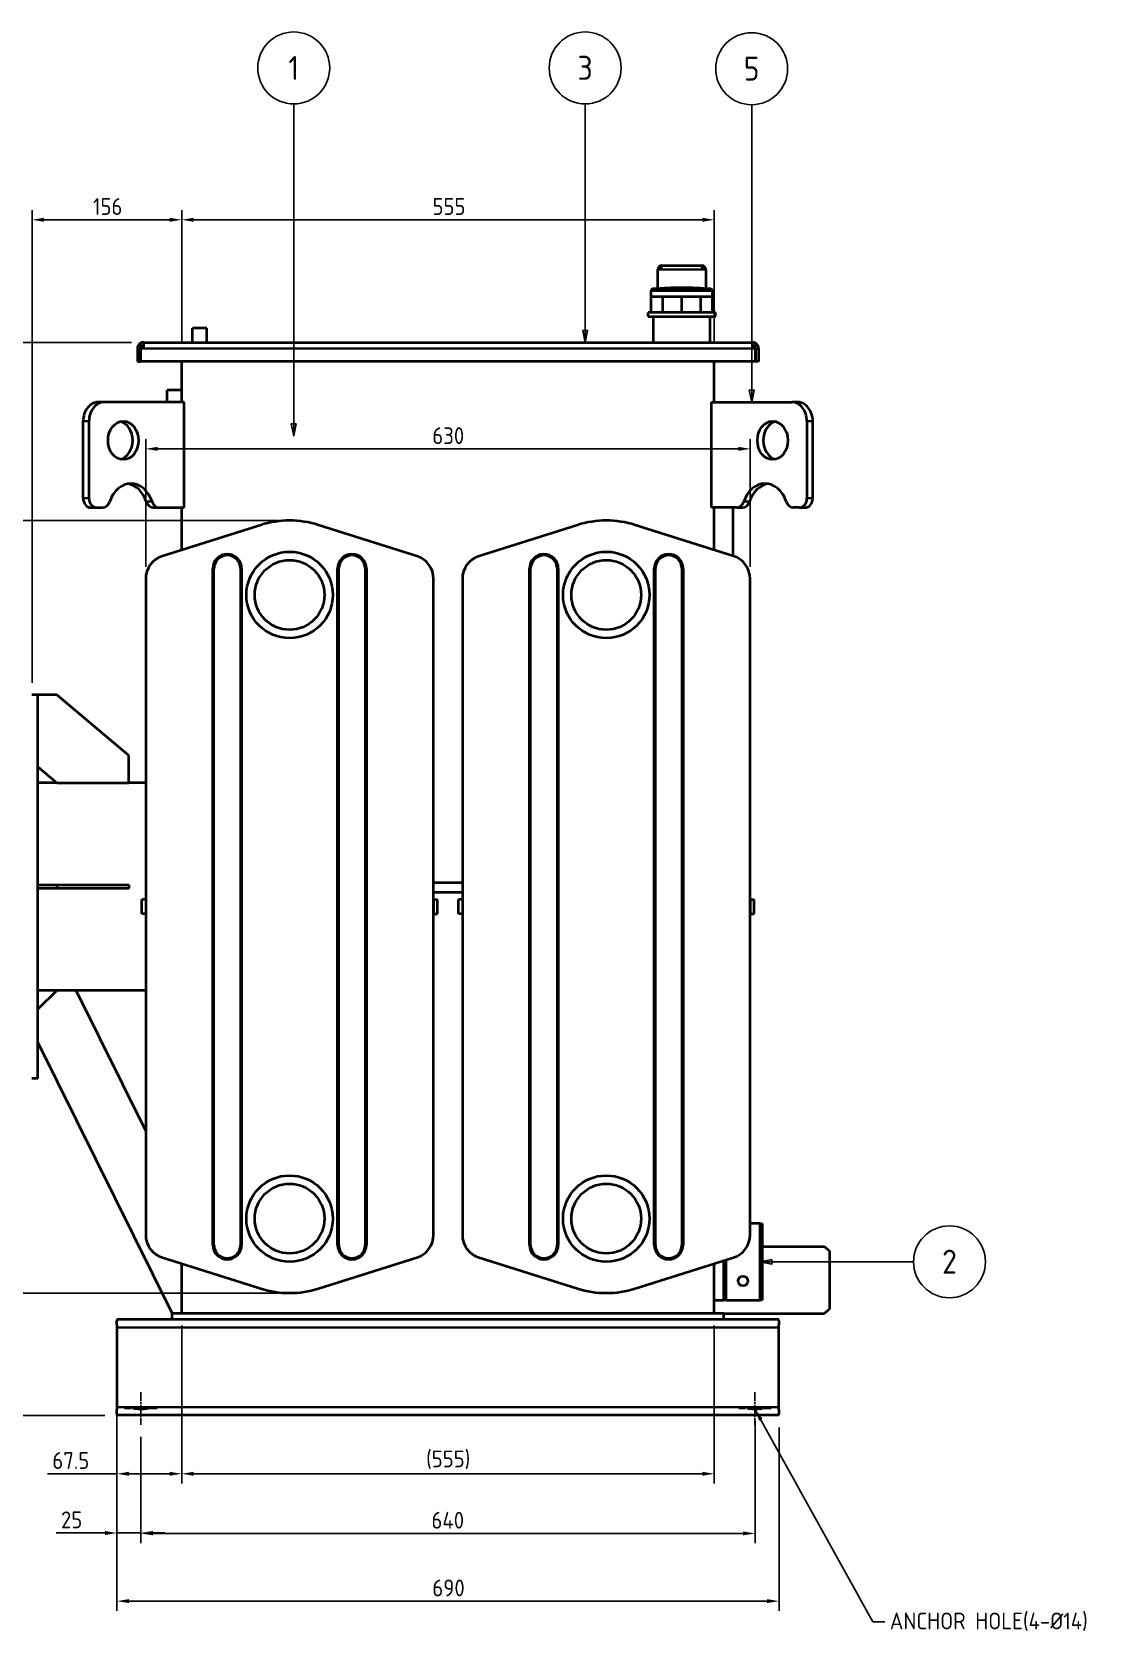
# Model space of a CAD drawing. Header units: millimetres. Extents: x 0 to 5945, y 0 to 4205.
# Drawn here: x 2093 to 3195, y 1018 to 2684 of the extents above; entities that cross this region are included whole.
import ezdxf

# ---------------------------------------------------------------- set-up
doc = ezdxf.new("R2010")
doc.units = ezdxf.units.MM
doc.header["$LTSCALE"] = 5
doc.linetypes.add('CHAIN', pattern=[0.3543, 0.2362, -0.0295, 0.0591, -0.0295])
for name, color, linetype, lineweight in [('가시적인 것(ISO)', 3, 'Continuous', 40), ('가시적인 좁은 것(ISO)', 3, 'Continuous', 35), ('기호(ISO)', 5, 'Continuous', 25), ('중심 표식(ISO)', 1, 'Continuous', 25), ('치수(ISO)', 2, 'Continuous', 25)]:
    doc.layers.add(name, color=color, linetype=linetype, lineweight=lineweight)
doc.styles.add('부품번호텍스트_PSTEK_POSCO', font='isocp.shx')
doc.styles.add('치수 텍스트_PSTEK_POSCO', font='isocp.shx')
doc.dimstyles.new('치수_PSTEK_POSCO', dxfattribs={"dimscale": 5, "dimtxt": 3.5, "dimasz": 2.5, "dimexe": 2, "dimexo": 2.5, "dimgap": 1, "dimtad": 1, "dimrnd": 1e-08, "dimdsep": 46, "dimtxsty": '치수 텍스트_PSTEK_POSCO', "dimcen": 0.09, "dimdle": 10, "dimclrd": 7, "dimclre": 7, "dimclrt": 2, "dimadec": 1, "dimazin": 2, "dimtfac": 1, "dimtmove": 0, "dimatfit": 3, "dimfxl": 0, "dimtolj": 1, "dimlwd": -1, "dimlwe": -1, "dimarcsym": 0})
doc.dimstyles.new('치수_PSTEK_POSCO$7', dxfattribs={"dimscale": 5, "dimtxt": 3.5, "dimasz": 2.5, "dimexe": 2, "dimexo": 2.5, "dimgap": 1, "dimtad": 1, "dimrnd": 1e-08, "dimdsep": 46, "dimtxsty": '치수 텍스트_PSTEK_POSCO', "dimcen": 0.09, "dimdle": 10, "dimclrd": 7, "dimclre": 7, "dimclrt": 2, "dimadec": 1, "dimazin": 2, "dimtfac": 1, "dimtmove": 0, "dimatfit": 3, "dimfxl": 0, "dimtolj": 1, "dimlwd": -1, "dimlwe": -1, "dimarcsym": 0})

# ---------------------------------------------------------------- blocks, each defined once
blk = doc.blocks.new('품번기호1')
at = {"layer": '기호(ISO)', "color": 7}
for p, q in [((473.19, 455.18), (473.19, 521.89)), ((472.69, 455.18), (473.19, 452.68)), ((473.69, 455.18), (472.69, 455.18)), ((473.19, 455.18), (473.19, 452.68)), ((473.19, 452.68), (473.69, 455.18))]:
    blk.add_line(p, q, dxfattribs=at)
at = {"layer": '기호(ISO)', "color": 7, "flags": 128}
blk.add_lwpolyline([(472.69, 455.18), (473.19, 452.68), (473.69, 455.18), (472.69, 455.18)], dxfattribs=at)
at = {"layer": '기호(ISO)'}
blk.add_circle((473.19, 529.39), 7.5, dxfattribs=at)
at = {"layer": '기호(ISO)', "color": 7}
blk.add_solid([(472.69, 455.18), (473.19, 452.68), (473.69, 455.18), (472.69, 455.18)], dxfattribs=at)
at = {"layer": '기호(ISO)', "color": 7, "insert": (473.19, 529.39), "char_height": 5, "attachment_point": 5, "style": '부품번호텍스트_PSTEK_POSCO'}
blk.add_mtext('1', dxfattribs=at)
blk = doc.blocks.new('*D24')
at = {"layer": 'Defpoints', "color": 0, "transparency": 16777216}
for p in [(2249.2, 2488.7), (2249.2, 2348.7), (2093.2, 1993.7)]:
    blk.add_point(p, dxfattribs=at)
at = {"layer": '치수(ISO)', "color": 7, "transparency": 16777216}
for p, q in [((2093.2, 2006.2), (2093.2, 2498.7)), ((2105.7, 2488.7), (2236.7, 2488.7)), ((2249.2, 2361.2), (2249.2, 2498.7))]:
    blk.add_line(p, q, dxfattribs=at)
for points in [[(2105.7, 2490.8), (2105.7, 2486.6), (2093.2, 2488.7)], [(2236.7, 2490.8), (2236.7, 2486.6), (2249.2, 2488.7)]]:
    blk.add_solid(points, dxfattribs=at)
at = {"layer": '치수(ISO)', "color": 2, "transparency": 16777216, "insert": (2156.7, 2502.5), "char_height": 17.5, "attachment_point": 4, "style": '치수 텍스트_PSTEK_POSCO'}
blk.add_mtext('\\A1;156', dxfattribs=at)
blk = doc.blocks.new('*D25')
at = {"layer": 'Defpoints', "color": 0, "transparency": 16777216}
for p in [(2804.2, 2488.7), (2249.2, 2348.7), (2804.2, 2348.7)]:
    blk.add_point(p, dxfattribs=at)
at = {"layer": '치수(ISO)', "color": 7, "transparency": 16777216}
for p, q in [((2249.2, 2361.2), (2249.2, 2498.7)), ((2261.7, 2488.7), (2791.7, 2488.7)), ((2804.2, 2361.2), (2804.2, 2498.7))]:
    blk.add_line(p, q, dxfattribs=at)
for points in [[(2261.7, 2490.8), (2261.7, 2486.6), (2249.2, 2488.7)], [(2791.7, 2490.8), (2791.7, 2486.6), (2804.2, 2488.7)]]:
    blk.add_solid(points, dxfattribs=at)
at = {"layer": '치수(ISO)', "color": 2, "transparency": 16777216, "insert": (2510.6, 2502.5), "char_height": 17.5, "attachment_point": 4, "style": '치수 텍스트_PSTEK_POSCO'}
blk.add_mtext('\\A1;555', dxfattribs=at)
blk = doc.blocks.new('*D32')
at = {"layer": 'Defpoints', "color": 0, "transparency": 16777216}
for p in [(2846.7, 1249.2), (2206.7, 1232.8), (2846.7, 1119.6)]:
    blk.add_point(p, dxfattribs=at)
at = {"layer": '치수(ISO)', "color": 7, "transparency": 16777216}
for p, q in [((2846.7, 1236.7), (2846.7, 1109.6)), ((2206.7, 1220.3), (2206.7, 1109.6)), ((2219.2, 1119.6), (2834.2, 1119.6))]:
    blk.add_line(p, q, dxfattribs=at)
for points in [[(2219.2, 1121.7), (2219.2, 1117.6), (2206.7, 1119.6)], [(2834.2, 1121.7), (2834.2, 1117.6), (2846.7, 1119.6)]]:
    blk.add_solid(points, dxfattribs=at)
at = {"layer": '치수(ISO)', "color": 2, "transparency": 16777216, "insert": (2509.5, 1133.4), "char_height": 17.5, "attachment_point": 4, "style": '치수 텍스트_PSTEK_POSCO'}
blk.add_mtext('\\A1;640', dxfattribs=at)
blk = doc.blocks.new('*D33')
at = {"layer": 'Defpoints', "color": 0, "transparency": 16777216}
for p in [(2181.7, 1242.7), (2871.7, 1242.7), (2181.7, 1049.1)]:
    blk.add_point(p, dxfattribs=at)
at = {"layer": '치수(ISO)', "color": 7, "transparency": 16777216}
for p, q in [((2181.7, 1230.2), (2181.7, 1039.1)), ((2871.7, 1230.2), (2871.7, 1039.1)), ((2859.2, 1049.1), (2194.2, 1049.1))]:
    blk.add_line(p, q, dxfattribs=at)
for points in [[(2194.2, 1051.2), (2194.2, 1047), (2181.7, 1049.1)], [(2859.2, 1051.2), (2859.2, 1047), (2871.7, 1049.1)]]:
    blk.add_solid(points, dxfattribs=at)
at = {"layer": '치수(ISO)', "color": 2, "transparency": 16777216, "insert": (2510.4, 1062.8), "char_height": 17.5, "attachment_point": 4, "style": '치수 텍스트_PSTEK_POSCO'}
blk.add_mtext('\\A1;690', dxfattribs=at)
blk = doc.blocks.new('*D34')
at = {"layer": 'Defpoints', "color": 0, "transparency": 16777216}
for p in [(2249.2, 1348.7), (2181.7, 1242.7), (2249.2, 1181.8)]:
    blk.add_point(p, dxfattribs=at)
at = {"layer": '치수(ISO)', "color": 7, "transparency": 16777216}
for p, q in [((2249.2, 1336.2), (2249.2, 1171.8)), ((2181.7, 1230.2), (2181.7, 1171.8)), ((2181.7, 1181.8), (2109.4, 1181.8)), ((2236.7, 1181.8), (2194.2, 1181.8))]:
    blk.add_line(p, q, dxfattribs=at)
for points in [[(2194.2, 1183.9), (2194.2, 1179.7), (2181.7, 1181.8)], [(2236.7, 1183.9), (2236.7, 1179.7), (2249.2, 1181.8)]]:
    blk.add_solid(points, dxfattribs=at)
at = {"layer": '치수(ISO)', "color": 2, "transparency": 16777216, "insert": (2114.4, 1195.6), "char_height": 17.5, "attachment_point": 4, "style": '치수 텍스트_PSTEK_POSCO'}
blk.add_mtext('\\A1;67.5', dxfattribs=at)
blk = doc.blocks.new('*D35')
at = {"layer": 'Defpoints', "color": 0, "transparency": 16777216}
for p in [(2249.2, 1348.7), (2804.2, 1348.7), (2804.2, 1181.8)]:
    blk.add_point(p, dxfattribs=at)
at = {"layer": '치수(ISO)', "color": 7, "transparency": 16777216}
for p, q in [((2249.2, 1336.2), (2249.2, 1171.8)), ((2804.2, 1336.2), (2804.2, 1171.8)), ((2261.7, 1181.8), (2791.7, 1181.8))]:
    blk.add_line(p, q, dxfattribs=at)
for points in [[(2261.7, 1183.9), (2261.7, 1179.7), (2249.2, 1181.8)], [(2791.7, 1183.9), (2791.7, 1179.7), (2804.2, 1181.8)]]:
    blk.add_solid(points, dxfattribs=at)
at = {"layer": '치수(ISO)', "color": 2, "transparency": 16777216, "insert": (2503.9, 1196.4), "char_height": 17.5, "attachment_point": 4, "style": '치수 텍스트_PSTEK_POSCO'}
blk.add_mtext('\\A1;(555)', dxfattribs=at)
blk = doc.blocks.new('*D36')
at = {"layer": 'Defpoints', "color": 0, "transparency": 16777216}
for p in [(2181.7, 1259.3), (2206.7, 1232.8), (2206.7, 1120.1)]:
    blk.add_point(p, dxfattribs=at)
at = {"layer": '치수(ISO)', "color": 7, "transparency": 16777216}
for p, q in [((2181.7, 1246.8), (2181.7, 1110.1)), ((2206.7, 1220.3), (2206.7, 1110.1)), ((2169.2, 1120.1), (2118.4, 1120.1)), ((2206.7, 1120.1), (2181.7, 1120.1)), ((2219.2, 1120.1), (2231.7, 1120.1))]:
    blk.add_line(p, q, dxfattribs=at)
for points in [[(2169.2, 1122.2), (2169.2, 1118), (2181.7, 1120.1)], [(2219.2, 1122.2), (2219.2, 1118), (2206.7, 1120.1)]]:
    blk.add_solid(points, dxfattribs=at)
at = {"layer": '치수(ISO)', "color": 2, "transparency": 16777216, "insert": (2123.4, 1133.8), "char_height": 17.5, "attachment_point": 4, "style": '치수 텍스트_PSTEK_POSCO'}
blk.add_mtext('\\A1;25', dxfattribs=at)
blk = doc.blocks.new('품번기호4')
at = {"layer": '기호(ISO)', "color": 7}
for p, q in [((568.64, 462.24), (568.64, 521.73)), ((568.14, 462.24), (568.64, 459.74)), ((569.14, 462.24), (568.14, 462.24)), ((568.64, 462.24), (568.64, 459.74)), ((568.64, 459.74), (569.14, 462.24))]:
    blk.add_line(p, q, dxfattribs=at)
at = {"layer": '기호(ISO)', "color": 7, "flags": 128}
blk.add_lwpolyline([(568.14, 462.24), (568.64, 459.74), (569.14, 462.24), (568.14, 462.24)], dxfattribs=at)
at = {"layer": '기호(ISO)'}
blk.add_circle((568.64, 529.23), 7.5, dxfattribs=at)
at = {"layer": '기호(ISO)', "color": 7}
blk.add_solid([(568.14, 462.24), (568.64, 459.74), (569.14, 462.24), (568.14, 462.24)], dxfattribs=at)
at = {"layer": '기호(ISO)', "color": 7, "insert": (568.64, 529.25), "char_height": 5, "attachment_point": 5, "style": '부품번호텍스트_PSTEK_POSCO'}
blk.add_mtext('5', dxfattribs=at)
blk = doc.blocks.new('품번기호5')
at = {"layer": '기호(ISO)', "color": 7}
for p, q in [((572.83, 281.04), (570.33, 280.54)), ((572.83, 280.54), (570.33, 280.54)), ((570.33, 280.54), (572.83, 280.04)), ((572.83, 280.04), (572.83, 281.04)), ((572.83, 280.54), (602.37, 280.54))]:
    blk.add_line(p, q, dxfattribs=at)
at = {"layer": '기호(ISO)', "color": 7, "flags": 128}
blk.add_lwpolyline([(572.83, 281.04), (570.33, 280.54), (572.83, 280.04), (572.83, 281.04)], dxfattribs=at)
at = {"layer": '기호(ISO)'}
blk.add_circle((609.87, 280.54), 7.5, dxfattribs=at)
at = {"layer": '기호(ISO)', "color": 7}
blk.add_solid([(572.83, 281.04), (570.33, 280.54), (572.83, 280.04), (572.83, 281.04)], dxfattribs=at)
at = {"layer": '기호(ISO)', "color": 7, "insert": (609.87, 280.57), "char_height": 5, "attachment_point": 5, "style": '부품번호텍스트_PSTEK_POSCO'}
blk.add_mtext('2', dxfattribs=at)
blk = doc.blocks.new('품번기호11')
at = {"layer": '기호(ISO)', "color": 7}
for p, q in [((533.93, 474.68), (533.93, 521.89)), ((533.43, 474.68), (533.93, 472.18)), ((534.43, 474.68), (533.43, 474.68)), ((533.93, 474.68), (533.93, 472.18)), ((533.93, 472.18), (534.43, 474.68))]:
    blk.add_line(p, q, dxfattribs=at)
at = {"layer": '기호(ISO)', "color": 7, "flags": 128}
blk.add_lwpolyline([(533.43, 474.68), (533.93, 472.18), (534.43, 474.68), (533.43, 474.68)], dxfattribs=at)
at = {"layer": '기호(ISO)'}
blk.add_circle((533.93, 529.39), 7.5, dxfattribs=at)
at = {"layer": '기호(ISO)', "color": 7}
blk.add_solid([(533.43, 474.68), (533.93, 472.18), (534.43, 474.68), (533.43, 474.68)], dxfattribs=at)
at = {"layer": '기호(ISO)', "color": 7, "insert": (533.93, 529.41), "char_height": 5, "attachment_point": 5, "style": '부품번호텍스트_PSTEK_POSCO'}
blk.add_mtext('3', dxfattribs=at)
blk = doc.blocks.new('*D64')
at = {"layer": 'Defpoints', "color": 0, "transparency": 16777216}
for p in [(1501.9, 1370.2), (2361.7, 1370.2), (2181.7, 1242.7)]:
    blk.add_point(p, dxfattribs=at)
at = {"layer": '치수(ISO)', "color": 7, "transparency": 16777216}
for p, q in [((2349.2, 1370.2), (1491.9, 1370.2)), ((1501.9, 1255.2), (1501.9, 1357.7)), ((2169.2, 1242.7), (1491.9, 1242.7))]:
    blk.add_line(p, q, dxfattribs=at)
for points in [[(1499.8, 1357.7), (1504, 1357.7), (1501.9, 1370.2)], [(1499.8, 1255.2), (1504, 1255.2), (1501.9, 1242.7)]]:
    blk.add_solid(points, dxfattribs=at)
at = {"layer": '치수(ISO)', "color": 2, "transparency": 16777216, "insert": (1488.2, 1283.4), "char_height": 17.5, "attachment_point": 4, "rotation": 90, "style": '치수 텍스트_PSTEK_POSCO'}
blk.add_mtext('\\A1;127.5', dxfattribs=at)
blk = doc.blocks.new('*D65')
at = {"layer": 'Defpoints', "color": 0, "transparency": 16777216}
for p in [(1501.9, 2360.9), (2209.4, 2360.9), (2361.7, 2175.2)]:
    blk.add_point(p, dxfattribs=at)
at = {"layer": '치수(ISO)', "color": 7, "transparency": 16777216}
for p, q in [((2196.9, 2360.9), (1491.9, 2360.9)), ((1501.9, 2187.7), (1501.9, 2348.4)), ((2349.2, 2175.2), (1491.9, 2175.2))]:
    blk.add_line(p, q, dxfattribs=at)
for points in [[(1499.8, 2348.4), (1504, 2348.4), (1501.9, 2360.9)], [(1499.8, 2187.7), (1504, 2187.7), (1501.9, 2175.2)]]:
    blk.add_solid(points, dxfattribs=at)
at = {"layer": '치수(ISO)', "color": 2, "transparency": 16777216, "insert": (1488.2, 2245.3), "char_height": 17.5, "attachment_point": 4, "rotation": 90, "style": '치수 텍스트_PSTEK_POSCO'}
blk.add_mtext('\\A1;185.7', dxfattribs=at)
blk = doc.blocks.new('*D66')
at = {"layer": 'Defpoints', "color": 0, "transparency": 16777216}
for p in [(2841.7, 2250), (2211.7, 2114.4), (2841.7, 2114.4)]:
    blk.add_point(p, dxfattribs=at)
at = {"layer": '치수(ISO)', "color": 7, "transparency": 16777216}
for p, q in [((2211.7, 2126.9), (2211.7, 2260)), ((2224.2, 2250), (2829.2, 2250)), ((2841.7, 2126.9), (2841.7, 2260))]:
    blk.add_line(p, q, dxfattribs=at)
for points in [[(2224.2, 2252.1), (2224.2, 2247.9), (2211.7, 2250)], [(2829.2, 2252.1), (2829.2, 2247.9), (2841.7, 2250)]]:
    blk.add_solid(points, dxfattribs=at)
at = {"layer": '치수(ISO)', "color": 2, "transparency": 16777216, "insert": (2510.4, 2263.7), "char_height": 17.5, "attachment_point": 4, "style": '치수 텍스트_PSTEK_POSCO'}
blk.add_mtext('\\A1;630', dxfattribs=at)
blk = doc.blocks.new('*D67')
at = {"layer": 'Defpoints', "color": 0, "transparency": 16777216}
for p in [(2361.7, 2175.2), (1501.9, 1370.2), (2361.7, 1370.2)]:
    blk.add_point(p, dxfattribs=at)
at = {"layer": '치수(ISO)', "color": 7, "transparency": 16777216}
for p, q in [((2349.2, 2175.2), (1491.9, 2175.2)), ((1501.9, 2162.7), (1501.9, 1382.7)), ((2349.2, 1370.2), (1491.9, 1370.2))]:
    blk.add_line(p, q, dxfattribs=at)
for points in [[(1499.8, 2162.7), (1504, 2162.7), (1501.9, 2175.2)], [(1499.8, 1382.7), (1504, 1382.7), (1501.9, 1370.2)]]:
    blk.add_solid(points, dxfattribs=at)
at = {"layer": '치수(ISO)', "color": 2, "transparency": 16777216, "insert": (1488.2, 1756.6), "char_height": 17.5, "attachment_point": 4, "rotation": 90, "style": '치수 텍스트_PSTEK_POSCO'}
blk.add_mtext('\\A1;805', dxfattribs=at)

msp = doc.modelspace()

# ---------------------------------------------------------------- linework, layer by layer
at = {"layer": '가시적인 것(ISO)'}
for p, q in [((2749.368, 2436.921), (2745.368, 2436.921)), ((2745.368, 2416.994), (2745.368, 2436.921)), ((2749.368, 2436.921), (2749.368, 2440.921)), ((2749.368, 2440.921), (2791.368, 2440.921)), ((2791.368, 2440.921), (2791.368, 2436.921)), ((2795.368, 2436.921), (2791.368, 2436.921)), ((2795.368, 2436.921), (2795.368, 2416.994)), ((2738.368, 2408.921), (2738.368, 2414.577)), ((2738.368, 2408.921), (2744.479, 2408.921)), ((2738.368, 2391.921), (2738.368, 2408.921)), ((2744.479, 2408.921), (2750.59, 2408.921)), ((2750.59, 2408.921), (2760.479, 2408.921)), ((2750.59, 2391.921), (2750.59, 2408.921)), ((2760.479, 2408.921), (2770.368, 2408.921)), ((2770.368, 2408.921), (2780.256, 2408.921)), ((2770.368, 2391.921), (2770.368, 2408.921)), ((2780.256, 2408.921), (2790.145, 2408.921)), ((2790.145, 2408.921), (2796.256, 2408.921)), ((2790.145, 2391.921), (2790.145, 2408.921)), ((2796.256, 2408.921), (2802.368, 2408.921)), ((2802.368, 2408.921), (2802.368, 2414.577)), ((2802.368, 2391.921), (2802.368, 2408.921)), ((2805.368, 2391.921), (2735.368, 2391.921)), ((2735.368, 2387.921), (2735.368, 2391.921)), ((2735.368, 2387.921), (2805.368, 2387.921)), ((2740.868, 2360.921), (2740.868, 2387.921)), ((2799.868, 2360.921), (2799.868, 2387.921)), ((2805.368, 2387.921), (2805.368, 2391.921)), ((2275.468, 2375.921), (2260.468, 2375.921)), ((2260.468, 2360.921), (2260.468, 2375.921)), ((2275.468, 2360.921), (2275.468, 2375.921)), ((2206.168, 2354.521), (2202.968, 2354.521)), ((2202.968, 2354.521), (2202.968, 2340.921)), ((2206.168, 2340.921), (2206.168, 2354.521)), ((2209.368, 2354.521), (2206.268, 2354.521)), ((2206.268, 2354.521), (2206.268, 2340.921)), ((2209.368, 2360.921), (2843.968, 2360.921)), ((2209.368, 2360.921), (2209.368, 2357.721)), ((2209.368, 2357.721), (2209.368, 2354.521)), ((2843.968, 2357.721), (2843.968, 2360.921)), ((2843.968, 2354.521), (2843.968, 2357.721)), ((2847.068, 2354.521), (2843.968, 2354.521)), ((2847.068, 2354.521), (2847.068, 2340.921)), ((2847.168, 2340.921), (2847.168, 2354.521)), ((2847.168, 2354.521), (2850.368, 2354.521)), ((2850.368, 2354.521), (2850.368, 2340.921)), ((2202.968, 2340.921), (2206.168, 2340.921)), ((2847.068, 2340.921), (2206.268, 2340.921)), ((2249.168, 2298.721), (2249.168, 2340.921)), ((2804.168, 2298.721), (2804.168, 2340.921)), ((2850.368, 2340.921), (2847.168, 2340.921)), ((2234.168, 2298.721), (2234.168, 2311.221)), ((2249.168, 2311.221), (2234.168, 2311.221)), ((2168.441, 2298.721), (2162.365, 2298.721)), ((2251.842, 2298.721), (2168.441, 2298.721)), ((2251.842, 2188.721), (2251.842, 2298.721)), ((2801.493, 2298.721), (2884.895, 2298.721)), ((2801.493, 2188.721), (2801.493, 2298.721)), ((2890.97, 2298.721), (2884.895, 2298.721)), ((2146.479, 2198.721), (2146.479, 2278.721)), ((2152.555, 2278.721), (2152.555, 2198.721)), ((2900.781, 2278.721), (2900.781, 2198.721)), ((2906.856, 2198.721), (2906.856, 2278.721)), ((2154.422, 2188.721), (2160.498, 2188.721)), ((2160.498, 2188.721), (2166.788, 2188.721)), ((2219.619, 2188.721), (2225.694, 2188.721)), ((2225.694, 2188.721), (2251.842, 2188.721)), ((2249.168, 2144.603), (2249.168, 2188.721)), ((2827.641, 2188.721), (2801.493, 2188.721)), ((2804.168, 2144.603), (2804.168, 2188.721)), ((2823.668, 2188.721), (2823.668, 2138.455)), ((2827.641, 2188.721), (2833.716, 2188.721)), ((2892.838, 2188.721), (2886.547, 2188.721)), ((2892.838, 2188.721), (2898.913, 2188.721)), ((2331.597, 2170.593), (2229.15, 2138.291)), ((2494.185, 2138.291), (2391.738, 2170.593)), ((2661.597, 2170.593), (2559.15, 2138.291)), ((2824.185, 2138.291), (2721.738, 2170.593)), ((2281.668, 1420.221), (2281.668, 2125.221)), ((2282.859, 1420.221), (2282.859, 2125.221)), ((2310.476, 2125.221), (2310.476, 1420.221)), ((2311.668, 2125.221), (2311.668, 1420.221)), ((2411.668, 1420.221), (2411.668, 2125.221)), ((2412.859, 1420.221), (2412.859, 2125.221)), ((2440.476, 2125.221), (2440.476, 1420.221)), ((2441.668, 2125.221), (2441.668, 1420.221)), ((2611.668, 1420.221), (2611.668, 2125.221)), ((2612.859, 1420.221), (2612.859, 2125.221)), ((2640.476, 2125.221), (2640.476, 1420.221)), ((2641.668, 2125.221), (2641.668, 1420.221)), ((2741.668, 1420.221), (2741.668, 2125.221)), ((2742.859, 1420.221), (2742.859, 2125.221)), ((2770.476, 2125.221), (2770.476, 1420.221)), ((2771.668, 2125.221), (2771.668, 1420.221)), ((2211.668, 2114.449), (2211.668, 1430.994)), ((2511.668, 1430.994), (2511.668, 2114.449)), ((2541.668, 2114.449), (2541.668, 1430.994)), ((2841.668, 1430.994), (2841.668, 2114.449)), ((2099.168, 1993.721), (2093.168, 1993.721)), ((2099.168, 1993.721), (2099.168, 1993.711)), ((2119.168, 1993.721), (2099.168, 1993.721)), ((2099.168, 1795.721), (2099.168, 1993.711)), ((2194.168, 1930.534), (2119.168, 1993.721)), ((2099.168, 1918.721), (2119.168, 1901.871)), ((2194.168, 1901.871), (2194.168, 1930.534)), ((2119.168, 1901.871), (2099.168, 1901.871)), ((2119.168, 1901.871), (2194.168, 1901.871)), ((2211.668, 1901.871), (2194.168, 1901.871)), ((2099.168, 1795.721), (2119.168, 1795.721)), ((2099.168, 1793.721), (2099.168, 1795.721)), ((2099.168, 1791.721), (2099.168, 1793.721)), ((2119.168, 1791.721), (2099.168, 1791.721)), ((2099.168, 1593.721), (2099.168, 1791.721)), ((2119.168, 1795.721), (2194.168, 1795.721)), ((2119.168, 1795.721), (2119.168, 1791.721)), ((2194.168, 1791.721), (2119.168, 1791.721)), ((2194.168, 1795.721), (2194.168, 1791.721)), ((2541.668, 1797.721), (2511.668, 1797.721)), ((2541.668, 1787.721), (2511.668, 1787.721)), ((2211.668, 1780.221), (2207.668, 1780.221)), ((2207.668, 1765.221), (2207.668, 1780.221)), ((2211.668, 1780.221), (2211.668, 1765.221)), ((2511.668, 1780.221), (2515.668, 1780.221)), ((2511.668, 1780.221), (2511.668, 1765.221)), ((2515.668, 1765.221), (2515.668, 1780.221)), ((2541.668, 1780.221), (2537.668, 1780.221)), ((2537.668, 1765.221), (2537.668, 1780.221)), ((2541.668, 1780.221), (2541.668, 1765.221)), ((2841.668, 1780.221), (2845.668, 1780.221)), ((2841.668, 1780.221), (2841.668, 1765.221)), ((2845.668, 1765.221), (2845.668, 1780.221)), ((2211.668, 1765.221), (2207.668, 1765.221)), ((2511.668, 1765.221), (2515.668, 1765.221)), ((2541.668, 1765.221), (2537.668, 1765.221)), ((2841.668, 1765.221), (2845.668, 1765.221)), ((2119.168, 1685.571), (2099.168, 1666.168)), ((2119.168, 1685.571), (2099.168, 1685.571)), ((2139.168, 1685.571), (2119.168, 1685.571)), ((2211.668, 1539.304), (2139.168, 1685.571)), ((2211.668, 1685.571), (2139.168, 1685.571)), ((2099.168, 1631.168), (2239.168, 1348.721)), ((2099.168, 1593.721), (2093.168, 1593.721)), ((2851.668, 1442.721), (2841.668, 1442.721)), ((2851.668, 1442.721), (2854.168, 1442.721)), ((2854.168, 1442.721), (2854.168, 1362.721)), ((2854.168, 1418.721), (2919.168, 1418.721)), ((2919.168, 1418.721), (2924.168, 1413.721)), ((2229.15, 1407.151), (2331.597, 1374.85)), ((2249.168, 1348.721), (2249.168, 1400.839)), ((2391.738, 1374.85), (2494.185, 1407.151)), ((2559.15, 1407.151), (2661.597, 1374.85)), ((2721.738, 1374.85), (2824.185, 1407.151)), ((2804.168, 1348.721), (2804.168, 1400.839)), ((2814.168, 1362.721), (2814.168, 1403.992)), ((2924.168, 1413.721), (2924.168, 1353.721)), ((2804.168, 1362.721), (2814.168, 1362.721)), ((2816.668, 1362.721), (2814.168, 1362.721)), ((2816.668, 1362.721), (2851.668, 1362.721)), ((2854.168, 1362.721), (2851.668, 1362.721)), ((2924.168, 1353.721), (2919.168, 1348.721)), ((2181.668, 1342.721), (2181.668, 1341.074)), ((2871.668, 1342.721), (2181.668, 1342.721)), ((2181.668, 1337.089), (2181.668, 1341.074)), ((2181.668, 1337.089), (2181.668, 1334.11)), ((2181.668, 1334.11), (2181.668, 1326.141)), ((2814.168, 1348.721), (2239.168, 1348.721)), ((2239.168, 1342.721), (2239.168, 1348.721)), ((2814.168, 1348.721), (2919.168, 1348.721)), ((2814.168, 1342.721), (2814.168, 1348.721)), ((2871.668, 1341.074), (2871.668, 1342.721)), ((2871.668, 1341.074), (2871.668, 1337.089)), ((2871.668, 1334.11), (2871.668, 1337.089)), ((2871.668, 1326.141), (2871.668, 1334.11)), ((2181.668, 1326.141), (2181.668, 1259.302)), ((2871.668, 1259.302), (2871.668, 1326.141)), ((2181.668, 1259.302), (2181.668, 1251.332)), ((2181.668, 1251.332), (2181.668, 1248.353)), ((2871.668, 1251.332), (2871.668, 1259.302)), ((2871.668, 1248.353), (2871.668, 1251.332)), ((2181.668, 1244.369), (2181.668, 1248.353)), ((2181.668, 1244.369), (2181.668, 1242.721)), ((2871.668, 1242.721), (2181.668, 1242.721)), ((2871.668, 1248.353), (2871.668, 1244.369)), ((2871.668, 1242.721), (2871.668, 1244.369))]:
    msp.add_line(p, q, dxfattribs=at)
for centre, radius in [((2361.668, 2097.721), 45), ((2361.668, 2097.721), 36.34), ((2691.668, 2097.721), 45), ((2691.668, 2097.721), 36.34), ((2361.668, 1447.721), 45), ((2361.668, 1447.721), 36.34), ((2691.668, 1447.721), 45), ((2691.668, 1447.721), 36.34), ((2834.168, 1382.721), 5)]:
    msp.add_circle(centre, radius, dxfattribs=at)
for centre, radius, start, end in [((2749.368, 2436.921), 4, 90, 180), ((2749.368, 2436.921), 2, 90, 180), ((2791.368, 2436.921), 4, 0, 90), ((2791.368, 2436.921), 2, 0, 90), ((2740.368, 2414.577), 2, 95.130036, 180), ((2770.368, 2080.412), 337.509, 84.869964, 95.130036), ((2800.368, 2414.577), 2, 0, 84.869964), ((2209.368, 2354.521), 6.4, 150, 180), ((2209.368, 2354.521), 6.4, 90, 150), ((2209.368, 2354.521), 3.2, 90, 180), ((2843.968, 2354.521), 6.4, 30, 90), ((2843.968, 2354.521), 3.2, 0, 90), ((2843.968, 2354.521), 6.4, 0, 30), ((2361.668, 2075.221), 100, 72.5, 107.5), ((2691.668, 2075.221), 100, 72.5, 107.5), ((2236.668, 2114.449), 25, 107.5, 180), ((2296.668, 2125.221), 15, 0, 180), ((2296.668, 2125.221), 13.808, 0, 180), ((2426.668, 2125.221), 15, 0, 180), ((2426.668, 2125.221), 13.808, 0, 180), ((2486.668, 2114.449), 25, 0, 72.5), ((2566.668, 2114.449), 25, 107.5, 180), ((2626.668, 2125.221), 15, 0, 180), ((2626.668, 2125.221), 13.808, 0, 180), ((2756.668, 2125.221), 15, 0, 180), ((2756.668, 2125.221), 13.808, 0, 180), ((2816.668, 2114.449), 25, 0, 72.5), ((2236.668, 1430.994), 25, 180, 252.5), ((2296.668, 1420.221), 15, 180, 0), ((2296.668, 1420.221), 13.808, 180, 0), ((2426.668, 1420.221), 15, 180, 0), ((2426.668, 1420.221), 13.808, 180, 0), ((2486.668, 1430.994), 25, 287.5, 0), ((2566.668, 1430.994), 25, 180, 252.5), ((2626.668, 1420.221), 15, 180, 0), ((2626.668, 1420.221), 13.808, 180, 0), ((2756.668, 1420.221), 15, 180, 0), ((2756.668, 1420.221), 13.808, 180, 0), ((2816.668, 1430.994), 25, 287.5, 0), ((2361.668, 1470.221), 100, 252.5, 287.5), ((2691.668, 1470.221), 100, 252.5, 287.5)]:
    msp.add_arc(centre, radius, start, end, dxfattribs=at)
for centre, major_axis, start_param, end_param in [((2162.365, 2278.721), (0, 20), 0, 1.57079633), ((2168.441, 2278.721), (0, 20), 0, 1.57079633), ((2884.895, 2278.721), (0, 20), 4.71238898, 6.28318531), ((2890.97, 2278.721), (0, 20), 4.71238898, 6.28318531), ((2182.223, 2258.721), (0, -20), 0.19239882, 2.94919384), ((2871.112, 2258.721), (0, 20), 0.19239882, 2.94919384), ((2196.241, 2183.721), (0, 30), 5.09678575, 7.46958486), ((2190.166, 2183.721), (0, 30), 5.09678575, 6.15536151), ((2857.094, 2183.721), (0, 30), 5.09678575, 7.46958486), ((2863.169, 2183.721), (0, 30), 0.1278238, 1.18639955), ((2154.422, 2198.721), (0, -10), 4.71238898, 6.28318531), ((2160.498, 2198.721), (0, -10), 4.71238898, 6.28318531), ((2166.788, 2198.721), (0, -10), 0, 1.18639955), ((2219.619, 2198.721), (0, -10), 5.09678575, 6.28318531), ((2225.694, 2198.721), (0, -10), 5.09678575, 6.28318531), ((2827.641, 2198.721), (0, -10), 0, 1.18639955), ((2833.716, 2198.721), (0, -10), 0, 1.18639955), ((2886.547, 2198.721), (0, -10), 5.09678575, 6.28318531), ((2892.838, 2198.721), (0, -10), 0, 1.57079633), ((2898.913, 2198.721), (0, -10), 0, 1.57079633)]:
    msp.add_ellipse(centre, major_axis=major_axis, ratio=0.79430029, start_param=start_param, end_param=end_param, dxfattribs=at)
for centre, major_axis, ratio in [((2188.298, 2258.721), (0, 20), 0.79430029), ((2865.037, 2258.721), (0, 20), 0.79430029), ((2206.668, 1249.784), (7, 0), 0.08748866), ((2846.668, 1249.784), (7, 0), 0.08748866)]:
    msp.add_ellipse(centre, major_axis=major_axis, ratio=ratio, dxfattribs=at)
at = {"layer": '가시적인 좁은 것(ISO)'}
for p, q in [((2791.368, 2436.921), (2749.368, 2436.921)), ((2740.189, 2416.569), (2800.546, 2416.569)), ((2802.368, 2414.577), (2738.368, 2414.577)), ((2209.368, 2357.721), (2203.825, 2357.721)), ((2843.968, 2354.521), (2209.368, 2354.521)), ((2849.51, 2357.721), (2843.968, 2357.721)), ((2146.479, 2278.721), (2152.555, 2278.721)), ((2900.781, 2278.721), (2906.856, 2278.721)), ((2152.555, 2198.721), (2146.479, 2198.721)), ((2218.331, 2194.971), (2212.256, 2194.971)), ((2841.079, 2194.971), (2835.004, 2194.971)), ((2906.856, 2198.721), (2900.781, 2198.721)), ((2281.668, 2125.221), (2282.859, 2125.221)), ((2311.668, 2125.221), (2310.476, 2125.221)), ((2411.668, 2125.221), (2412.859, 2125.221)), ((2441.668, 2125.221), (2440.476, 2125.221)), ((2611.668, 2125.221), (2612.859, 2125.221)), ((2641.668, 2125.221), (2640.476, 2125.221)), ((2741.668, 2125.221), (2742.859, 2125.221)), ((2771.668, 2125.221), (2770.476, 2125.221)), ((2851.668, 1442.721), (2851.668, 1362.721)), ((2281.668, 1420.221), (2282.859, 1420.221)), ((2311.668, 1420.221), (2310.476, 1420.221)), ((2411.668, 1420.221), (2412.859, 1420.221)), ((2441.668, 1420.221), (2440.476, 1420.221)), ((2611.668, 1420.221), (2612.859, 1420.221)), ((2641.668, 1420.221), (2640.476, 1420.221)), ((2741.668, 1420.221), (2742.859, 1420.221)), ((2771.668, 1420.221), (2770.476, 1420.221)), ((2816.668, 1362.721), (2816.668, 1404.781)), ((2871.668, 1334.11), (2181.668, 1334.11)), ((2871.668, 1251.332), (2181.668, 1251.332))]:
    msp.add_line(p, q, dxfattribs=at)
at = {"layer": '중심 표식(ISO)', "linetype": 'CHAIN', "ltscale": 7.567996}
for p, q in [((2206.668, 1266.811), (2206.668, 1232.757)), ((2846.668, 1266.811), (2846.668, 1232.757))]:
    msp.add_line(p, q, dxfattribs=at)
at = {"layer": '중심 표식(ISO)', "linetype": 'CHAIN', "ltscale": 7.55611}
for p, q in [((2223.668, 1249.784), (2189.668, 1249.784)), ((2863.668, 1249.784), (2829.668, 1249.784))]:
    msp.add_line(p, q, dxfattribs=at)

# ---------------------------------------------------------------- block references
at = {"layer": '기호(ISO)', "xscale": 5, "yscale": 5, "zscale": 5}
for name in ['품번기호1', '품번기호11', '품번기호4', '품번기호5']:
    msp.add_blockref(name, (0, 0), dxfattribs=at)

# ---------------------------------------------------------------- texts
at = {"layer": '기호(ISO)', "color": 2, "insert": (2987.126, 1027.54), "char_height": 17.5, "width": 245.08343, "attachment_point": 4, "style": '치수 텍스트_PSTEK_POSCO'}
msp.add_mtext('{\\fISOCP|b0|i0;\\H17.5000;ANCHOR HOLE(4-Ø14)}', dxfattribs=at)

# ---------------------------------------------------------------- dimensions: what is measured, and where the dimension line sits
at = {"layer": '치수(ISO)', "color": 7}
for base, p1, p2, angle, override, picture, middle in [((2249.168, 2488.721), (2093.168, 1993.721), (2249.168, 2348.721), 180, {"dimdec": 2, "dimtp": 0, "dimtm": 0, "dimtdec": 2, "dimtofl": 0, "dimatfit": 1}, '*D24', (2171.168, 2488.721)), ((1501.916, 2360.921), (2361.668, 2175.221), (2209.368, 2360.921), 90, {"dimdec": 2, "dimtp": 0, "dimtm": 0, "dimtdec": 2, "dimtofl": 0, "dimatfit": 1}, '*D65', (1501.916, 2268.071)), ((2841.668, 2249.997), (2211.668, 2114.449), (2841.668, 2114.449), 180, {"dimdec": 2, "dimtp": 0, "dimtm": 0, "dimtdec": 2, "dimtofl": 0, "dimatfit": 1}, '*D66', (2526.668, 2249.997)), ((1501.916, 1370.221), (2361.668, 2175.221), (2361.668, 1370.221), 90, {"dimdec": 2, "dimtp": 0, "dimtm": 0, "dimtdec": 2, "dimtofl": 0, "dimatfit": 1}, '*D67', (1501.916, 1772.721)), ((1501.916, 1370.221), (2181.668, 1242.721), (2361.668, 1370.221), 90, {"dimdec": 2, "dimtp": 0, "dimtm": 0, "dimtdec": 2, "dimtofl": 0, "dimatfit": 1}, '*D64', (1501.916, 1306.471)), ((2206.668, 1120.083), (2181.668, 1259.302), (2206.668, 1232.757), 180, {"dimdec": 2, "dimtp": 0, "dimtm": 0, "dimtdec": 2, "dimtofl": 1, "dimatfit": 1}, '*D36', (2133.625, 1120.083)), ((2181.668, 1049.086), (2871.668, 1242.721), (2181.668, 1242.721), 180, {"dimdec": 2, "dimtp": 0, "dimtm": 0, "dimtdec": 2, "dimtofl": 0, "dimatfit": 1}, '*D33', (2526.668, 1049.086)), ((2846.668, 1119.646), (2206.668, 1232.757), (2846.668, 1249.171), 180, {"dimdec": 2, "dimtp": 0, "dimtm": 0, "dimtdec": 2, "dimtofl": 0, "dimatfit": 1}, '*D32', (2526.668, 1119.646))]:
    dim = msp.add_linear_dim(base=base, p1=p1, p2=p2, angle=angle, dimstyle='치수_PSTEK_POSCO', override=override, dxfattribs=at)
    dim.commit()
    dim.dimension.update_dxf_attribs({"geometry": picture, "text_midpoint": middle, "dimtype": 160})
for base, p1, p2, override, picture, middle in [((2804.168, 2488.721), (2249.168, 2348.721), (2804.168, 2348.721), {"dimdec": 2, "dimtp": 0, "dimtm": 0, "dimtdec": 2, "dimtofl": 0, "dimatfit": 1}, '*D25', (2526.668, 2488.721)), ((2249.168, 1181.821), (2181.668, 1242.721), (2249.168, 1348.721), {"dimdec": 2, "dimtp": 0, "dimtm": 0, "dimtdec": 2, "dimtofl": 0, "dimatfit": 2}, '*D34', (2133.625, 1181.821))]:
    dim = msp.add_linear_dim(base=base, p1=p1, p2=p2, dimstyle='치수_PSTEK_POSCO', override=override, dxfattribs=at)
    dim.commit()
    dim.dimension.update_dxf_attribs({"geometry": picture, "text_midpoint": middle, "dimtype": 160})
dim = msp.add_linear_dim(base=(2804.168, 1181.821), p1=(2249.168, 1348.721), p2=(2804.168, 1348.721), text='(<>)', dimstyle='치수_PSTEK_POSCO', override={"dimgap": 1, "dimdec": 2, "dimtol": 0, "dimlim": 0, "dimtp": 0, "dimtm": 0, "dimtdec": 2, "dimtofl": 0, "dimatfit": 1}, dxfattribs=at)
dim.commit()
dim.dimension.update_dxf_attribs({"geometry": '*D35', "text_midpoint": (2526.668, 1181.821), "dimtype": 160})

# ---------------------------------------------------------------- leaders
at = {"layer": '기호(ISO)', "color": 7, "annotation_type": 0, "has_hookline": 1, "hookline_direction": 0, "text_width": 239.593}
msp.add_leader([(2846.668, 1249.171), (2969.626, 1027.54), (2982.126, 1027.54)], dimstyle='치수_PSTEK_POSCO$7', override={"dimtad": 0}, dxfattribs=at)

doc.saveas('drawing.dxf')
